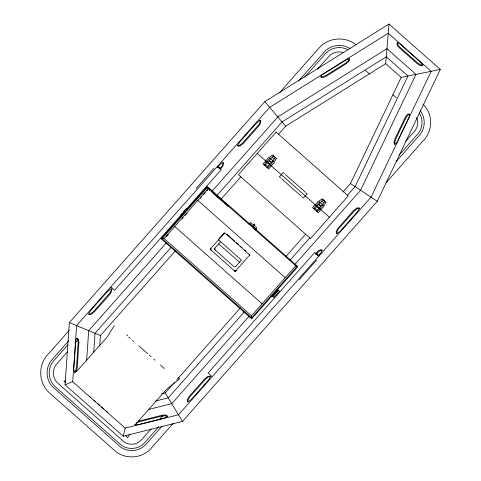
<?xml version="1.0" encoding="UTF-8"?>
<svg xmlns="http://www.w3.org/2000/svg" width="481" height="481" viewBox="0 0 481 481"><rect width="100%" height="100%" fill="white"/><g stroke="black" fill="none" stroke-linecap="round" stroke-linejoin="round"><path stroke-width="0.72" d="M111.291 288.937L111.051 290.692L109.836 293.019L93.837 311.231L90.632 313.768L88.648 314.111M65.067 384.8L69.39 322.571L264.851 101.635L388.991 24.05L440.295 69.444L377.272 201.298L182.527 421.416L123.202 436.237L65.067 384.8L72.703 381.673L125.192 428.108L178.505 414.79L371.037 197.174L431.21 71.29L388.227 33.255L269.685 107.347L76.599 325.589L72.703 381.673M86.598 360.924L88.696 330.657L166.33 242.917M93.675 352.747L95.028 333.309L171.122 247.3M99.687 346.001L100.415 335.57L175.601 250.583M440.295 69.444L401.202 77.381L385.702 63.666L388.991 24.05M272.607 160.846L272.943 160.45M322.468 204.293L322.132 204.659M123.202 436.237L125.192 428.108M397.432 42.43L397.793 44.541L399.308 46.675L417.412 62.801L420.875 64.959L422.571 65.266L423.058 64.923M342.989 191.979L350.457 183.538L401.202 77.381M114.292 325.583L107.173 336.995L77.351 370.701L74.447 373.046M129.882 433.898L127.513 437.698L125.607 435.449M135.42 425.024L136.61 423.124L166.426 389.418L179.786 378.613M69.102 330.519L47.354 355.098C37.68 365.674 38.769 383.7 49.645 393.037L114.652 450.547C125.12 460.149 143.152 458.652 151.87 447.426L173.268 423.244M279.281 92.953L319.083 47.968C328.078 37.488 345.31 35.913 355.946 44.781M196.092 188.48L213.883 168.368M217.508 167.069L221.404 163.185L223.34 162.668L223.587 163.907L222.871 166.053L220.274 169.516M217.791 167.178L218.248 166.66L218.783 167.129L218.356 167.616M218.891 168.091L219.318 167.604L219.853 168.073L219.396 168.597M68.693 340.692L50.601 361.417A20.593 20.593 0 0 0 52.11 386.423L120.875 447.264A19.535 19.535 0 0 0 145.196 445.178L161.983 426.286M298.382 81.079L325.697 50.475A20.605 20.605 0 0 1 350.144 48.551M182.058 213.558L180.64 215.157L181.439 215.867M183.471 211.965L186.297 208.766M180.766 215.272L186.424 208.874M221.164 169.817L114.61 290.253L110.877 286.947M181.319 215.759L186.977 209.361M183.327 213.732L184.74 212.133M67.815 344.859L53.872 360.618C47.06 367.911 47.817 380.477 55.453 386.904L120.028 444.035C127.164 450.733 139.604 449.621 145.46 441.78L158.886 426.611M304.816 76.978L325.228 53.908C330.555 47.679 340.103 45.767 347.402 49.495M253.848 228.625L296.873 266.696L251.617 317.851L162.091 238.648L207.353 187.488L248.905 224.254L250.553 222.39L256.944 228.048L255.297 229.912M207.413 188.492L207.882 187.963M162.091 238.648L164.099 238.522L208.417 188.432M166.354 236.664L168.332 234.433M182.143 218.819L183.129 217.701M185.101 215.47L187.079 213.239M200.397 198.184L201.383 197.072M203.355 194.841L205.333 192.61M206.812 190.939L207.798 189.821M208.315 189.304L208.79 188.762M209.494 189.382L209.969 188.841L207.287 186.466L161.069 238.708L251.677 318.873L297.895 266.63L295.226 264.267L294.745 264.809M209.283 190.139L210.227 189.069L249.507 223.821M209.349 190.217L209.824 189.676M67.574 351.575L55.814 365.073A14.214 14.214 0 0 0 56.854 382.329L124.345 442.045A13.155 13.149 0 0 0 140.717 440.644L151.202 428.854M75.036 343.139L78.018 339.766M317.346 69.258L329.81 55.381A14.22 14.22 0 0 1 343.747 52.657M212.109 191.167L277.796 116.925L386.94 48.707L415.963 74.387L360.582 190.248L294.492 264.947M215.44 195.136L217.346 196.825M216.883 195.581L282.034 121.933L386.273 56.788L407.99 76.004L355.116 186.622L347.162 195.611M217.677 197.12L219.703 198.912M220.112 199.272L220.809 199.886M220.917 199.368L240.837 176.852M278.18 134.644L285.648 126.202L385.702 63.666M224.411 203.078L224.633 202.832L228.126 205.922L227.904 206.163M264.827 165.536L267.334 162.704M267.695 162.295L269.126 160.678L271.152 162.47L269.721 164.087M266.853 167.328L269.36 164.49M273.731 161.171L272.998 161.213L273.731 161.171L267.839 167.845L267.797 167.081M218.855 238.883L224.212 232.834M224.296 233.279L210.113 249.308L235.161 271.464L249.771 254.942L225.264 233.255A0.715 0.715 0 0 0 224.296 233.279L223.972 233.646M220.641 241.702L214.135 249.056L233.85 266.504A1.425 1.425 0 0 0 235.858 266.378L241.414 260.101L218.506 239.821M253.457 224.964L254.395 223.905M253.998 225.439L254.93 224.38M235.678 271.416L236.652 270.316M314.352 209.355L316.859 206.517M317.219 206.115L318.65 204.491L320.677 206.283L319.246 207.906M316.378 211.147L318.885 208.309M322.925 204.966L323.256 204.99L317.364 211.658L317.322 210.894M161.586 393.813L165.224 392.905L174.681 382.215M176.677 379.96L240.41 307.918M285.726 256.704L305.639 234.193M244.276 311.904L168.23 397.859L155.333 401.076M290.001 260.215L309.884 237.746M294.48 264.574L294.955 264.033L255.682 229.281M249.272 316.053L171.759 403.673L148.701 409.433M159.157 419.865L163.131 415.368M405.736 141.161L415.163 130.441A13.155 13.149 0 0 0 416.732 117.52M251.617 317.851L251.473 315.819L295.785 265.728M251.082 317.382L251.557 316.847M296.344 266.221L295.875 266.751L296.41 267.226M272.084 296.062L277.741 289.664M272.222 296.182L273.166 295.118M275.048 292.983L276.936 290.855M272.631 296.549L278.289 290.151M272.757 296.657L278.415 290.259M399.05 155.153L416.949 134.921C422.679 129.305 423.725 119.733 419.252 113.053M396.2 161.55L420.37 134.157A19.535 19.535 0 0 0 420.304 110.78M315.428 253.703L318.548 250.703L320.593 249.729L321.855 249.825L321.579 251.81L318.194 256.151M316.023 254.227L319.125 251.214L321.164 250.234L322.414 250.318M316.624 254.617L317.087 254.1L316.552 253.625L317.081 254.1M317.165 255.092L317.622 254.575L318.157 255.044L317.52 255.766M299.194 279.695L316.588 260.041M386.159 182.612L423.46 140.452C433.153 130.784 432.99 113.45 422.967 104.076M65.735 380.092L63.991 381.505L65.837 382.714M135.882 423.262L139.658 421.621L161.772 416.101L165.819 415.788L167.695 416.696M409.451 113.997L407.197 115.837L405.675 118.26L395.851 138.805L394.919 141.516L394.883 144.462M74.14 372.108L75.589 370.544L76.545 366.576L78.138 342.388L77.724 339.796L76.503 338.035M138.095 421.302L161.622 415.337C163.131 415.151 167.238 414.153 167.442 416.402L163.696 418.211L140.157 424.134A5.604 1.028 -14 0 1 136.183 424.801L134.494 424.416M323.256 204.99L322.517 205.02L322.865 205.032M264.959 164.568L264.195 164.616L270.106 157.936L270.154 158.7M314.484 208.387L313.72 208.435L319.637 201.749L319.679 202.513M320.719 76.882L323.617 76.539L326.196 75.307L345.508 63.239L348.569 60.528L349.35 58.989L349.17 58.423M237.392 145.659L239.604 145.388L242.809 142.851L258.808 124.639L260.029 122.306L260.023 120.076M359.656 208.225L357.443 208.495L354.238 211.033L338.239 229.245L337.025 231.577L336.928 233.592M210.456 376.533L208.471 376.876L206.307 378.367L190.181 396.47L188.053 399.958L187.951 401.972M69.39 322.571L100.415 335.57M177.94 377.405L179.172 378.21M350.457 183.538L377.272 201.298M318.127 255.02L317.622 254.575M219.318 167.604L219.853 168.079M365.542 70.46L369.462 73.924M392.965 94.721L396.326 97.691M272.174 157.233L274.194 159.025M321.699 201.052L323.725 202.844M270.737 158.856L272.763 160.648M320.262 202.669L322.288 204.461M284.385 173.623L283.177 172.553L279.407 176.816L280.615 177.886M285.419 174.531L305.231 192.063M306.012 192.749L307.221 193.825L303.451 198.088L302.236 197.012M257.245 153.409L329.377 217.226M281.644 178.794L301.461 196.326M265.542 164.724L267.568 166.516M315.067 208.544L317.093 210.335M218.723 167.196L219.258 167.671M317.021 254.166L317.562 254.641M218.578 167.364L219.114 167.839M316.877 254.335L317.418 254.81M218.518 167.43L217.983 166.961L219.564 168.398M219.053 167.905L219.589 168.38M316.282 253.932L316.817 254.401M317.352 254.876L317.887 255.351M317.869 255.369L314.664 252.537L208.111 372.973L211.844 376.28M249.609 223.455L256.006 229.112M249.501 223.581L255.892 229.233M249.014 224.128L255.405 229.786M213.215 192.803L215.296 194.637M221.374 200.018L223.491 201.888M211.261 191.438L218.759 198.076M219.564 198.785L222.547 201.425M223.635 202.387L228.054 206.301M197.835 200.391L285.203 277.687M226.924 234.253L234.704 241.137M236.375 242.616L238.6 244.582M240.825 246.549L241.937 247.535M244.715 249.994L245.827 250.98M186.562 208.994L187.097 209.469M277.615 289.556L279.479 291.203L273.821 297.601L272.625 296.536M218.735 243.855L239.52 262.241M271.416 295.472L272.499 296.422M174.735 226.503L262.103 303.8M164.099 238.522L251.473 315.819M128.71 336.965L130.381 338.444M132.612 340.416L133.73 341.402M138.744 345.839L147.667 353.733M149.338 355.212L151.01 356.692M153.8 359.157L154.912 360.143M160.486 365.073L164.388 368.53M93.969 400.174L95.617 401.635M97.817 403.583L99.471 405.044M101.671 406.986L103.866 408.934M106.067 410.882L107.72 412.343M218.783 167.129L218.248 166.66M89.586 396.254L90.668 397.258M264.851 101.635L285.648 126.202M126.725 334.782L127.675 335.906M165.224 392.905L182.527 421.416M222.883 162.386L223.022 163.408L222.294 165.542L219.679 168.993A2.225 2.225 0 0 0 217.881 167.015M316.318 253.83A2.225 2.225 0 0 1 318.097 255.874M317.568 254.96A2.225 2.225 0 0 0 315.578 253.968A2.225 2.225 0 0 1 317.845 255.459M217.436 166.817A2.225 2.225 0 0 1 219.685 168.332M210.648 249.777A0.685 0.685 0 0 1 210.57 248.791M249.242 254.473A0.752 0.752 0 0 1 249.278 255.507M235.612 270.947A0.685 0.685 0 0 1 234.626 270.995M236.105 270.4A1.425 1.425 0 0 1 234.091 270.52M215.199 250A1.425 1.425 0 0 1 215.073 247.992M211.177 250.246A1.425 1.425 0 0 1 211.057 248.238M111.863 289.436L111.147 292.346L109.518 294.703L94.432 311.76L91.216 314.285L88.979 314.532L88.871 313.42L90.717 310.437L106.752 292.256L110.492 288.985L111.61 288.955L111.863 289.436M187.247 400.451L187.494 401.695L188.245 401.785L191.348 399.47L208.387 380.212L210.233 377.23L210.125 376.118L207.888 376.364L204.672 378.89L189.586 395.941L187.963 398.304L187.247 400.451M260.834 121.05L260.119 123.96L258.489 126.323L243.404 143.374L240.187 145.899L237.951 146.152L237.842 145.034L239.688 142.051L255.724 123.876L259.463 120.599L260.582 120.569L260.834 121.05M336.219 232.07L336.472 233.309L337.217 233.399L340.326 231.084L357.365 211.826L359.205 208.844L359.097 207.732L356.866 207.978L353.643 210.504L338.558 227.561L336.934 229.924L336.219 232.07M394.041 142.4C393.831 147.162 397.877 141.799 398.136 139.941L407.96 119.396C412.001 113.077 407.611 111.826 404.978 117.911L395.16 138.456L394.041 142.4M78.914 342.442L77.315 366.636C77.122 373.22 72.571 373.803 73.996 366.39L75.571 343.674C75.06 338.371 78.637 335.672 78.914 342.442M422.637 65.194C421.314 67.027 418.199 64.256 416.901 63.378L399.843 48.292C394.751 44.138 397.029 40.139 402.05 45.797L420.184 61.887L422.637 65.194M349.657 59.83L348.154 62.115L345.911 63.901L326.605 75.968C321.14 79.684 318.049 76.311 324.867 73.13L344.174 61.057C345.388 60.582 349.326 57.365 349.657 59.83M276.461 158.502L274.362 161.694L274.404 162.458L271.543 165.698L265.873 160.684L268.735 157.443L269.498 157.395L272.414 154.918L276.461 158.502M325.992 202.321L323.887 205.513L323.935 206.277L321.067 209.518L315.398 204.503L318.266 201.262L319.023 201.214L321.939 198.737L325.992 202.321M276.106 132.095L238.39 174.723L310.522 238.54L348.238 195.911L276.106 132.095M265.512 161.087L263.005 163.925L268.675 168.939L271.182 166.107L265.512 161.087M273.418 155.826L269.306 160.474L271.332 162.265L275.445 157.618L273.418 155.826M315.037 204.906L312.53 207.738L318.2 212.758L320.707 209.92L315.037 204.906M322.943 199.645L318.831 204.293L320.857 206.084L324.97 201.437L322.943 199.645"/></g></svg>
